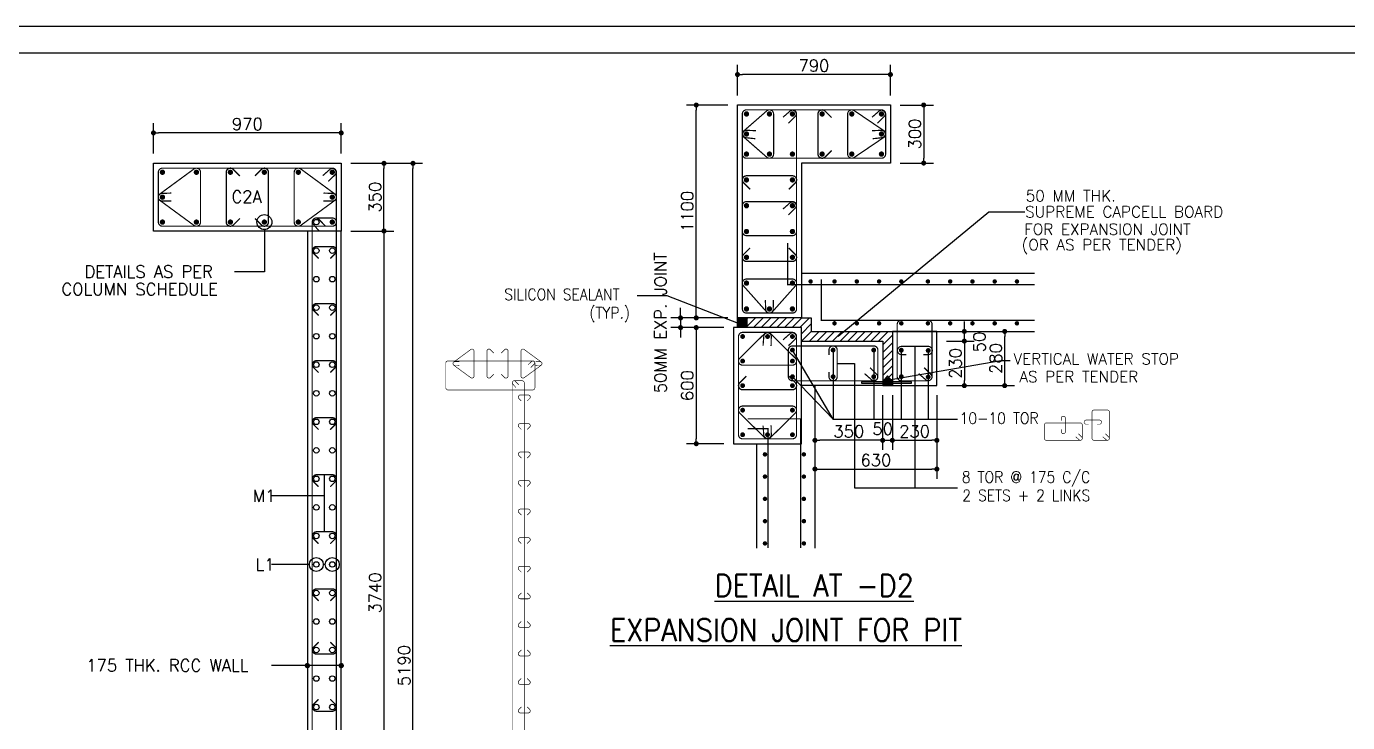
# Model space of a CAD drawing. Extents: x -200722 to 834823, y -494970 to 88783.
# Drawn here: x 248681 to 275985, y -132631 to -118243 of the extents above; entities that cross this region are included whole.
import ezdxf
from ezdxf.enums import TextEntityAlignment as Align

# ---------------------------------------------------------------- set-up
doc = ezdxf.new("R2010")
doc.units = 0
doc.header["$LTSCALE"] = 100
doc.header["$MEASUREMENT"] = 0
doc.header["$PDMODE"] = 34
doc.linetypes.add('HIDDEN2', pattern=[0.1875, 0.125, -0.0625])
doc.layers.get('0').update_dxf_attribs({"linetype": 'CONTINUOUS'})
doc.layers.get('DEFPOINTS').update_dxf_attribs({"linetype": 'CONTINUOUS'})
doc.layers.add('9_PRINT BOUNDARY_NON PRINT', color=32, linetype='CONTINUOUS', plot=False)
doc.layers.add('9_TITLE TEXT', color=7, linetype='CONTINUOUS', lineweight=20)
doc.layers.add('g-dim', color=6, linetype='CONTINUOUS', lineweight=9)
for name, color, linetype in [('BEAM', 4, 'CONTINUOUS'), ('BEAMS', 4, 'HIDDEN2'), ('COL. SHED. STEEL.', 6, 'CONTINUOUS'), ('column', 240, 'CONTINUOUS'), ('F_FTG1', 11, 'CONTINUOUS'), ('NOTES100', 4, 'CONTINUOUS'), ('STEEL', 6, 'CONTINUOUS'), ('TEXT', 2, 'CONTINUOUS')]:
    doc.layers.add(name, color=color, linetype=linetype)
doc.styles.add('ROMANS', font='romans.shx')
doc.styles.get("Standard").update_dxf_attribs({"font": 'simplex.shx'})
doc.dimstyles.new('STANDARD$0', dxfattribs={"dimtxt": 2.5, "dimasz": 2.5, "dimexe": 2, "dimexo": 0.7, "dimgap": 0.9, "dimtad": 1, "dimdec": 0, "dimdsep": 46, "dimtxsty": 'ROMANS', "dimcen": 0.09, "dimclrd": 4, "dimclre": 4, "dimclrt": 3, "dimadec": 0, "dimazin": 0, "dimtfac": 1, "dimtdec": 0, "dimtmove": 0, "dimatfit": 3, "dimfxl": 1, "dimtolj": 1, "dimtzin": 0, "dimarcsym": 0})

# ---------------------------------------------------------------- blocks, each defined once
blk = doc.blocks.new('DOT')
at = {"color": 0, "linetype": 'ByBlock'}
blk.add_line((-0.5, 0), (-1, 0), dxfattribs=at)
at = {"color": 0, "linetype": 'ByBlock', "const_width": 0.5}
blk.add_lwpolyline([(-0.25, 0, 1), (0.25, 0, 1)], format="xyb", close=True, dxfattribs=at)
blk = doc.blocks.new('*D119')
at = {"layer": 'BEAM', "color": 0, "lineweight": -2, "transparency": 16777216}
for p, q in [((255387, -122472), (256271, -122472)), ((256071, -122576), (256071, -137328)), ((255387, -137432), (256271, -137432))]:
    blk.add_line(p, q, dxfattribs=at)
at = {"layer": 'DEFPOINTS', "color": 0, "transparency": 16777216}
for p in [(255187, -122472), (255187, -137432), (256071, -137432)]:
    blk.add_point(p, dxfattribs=at)
at = {"layer": 'BEAM', "color": 0, "lineweight": -2, "transparency": 16777216, "xscale": 104, "yscale": 104, "zscale": 104}
for p, rotation in [((256071, -122472), 90), ((256071, -137432), 270)]:
    blk.add_blockref('DOT', p, dxfattribs=dict(at, rotation=rotation))
at = {"layer": 'BEAM', "color": 0, "transparency": 16777216, "insert": (255887, -129952), "char_height": 248, "attachment_point": 5, "rotation": 90}
blk.add_mtext('\\A1;3740', dxfattribs=at)
blk = doc.blocks.new('_DOT')
at = {"color": 0, "linetype": 'ByBlock'}
blk.add_line((-0.5, 0), (-1, 0), dxfattribs=at)
at = {"color": 0, "linetype": 'ByBlock', "const_width": 0.5}
blk.add_lwpolyline([(-0.25, 0, 1), (0.25, 0, 1)], format="xyb", close=True, dxfattribs=at)
blk = doc.blocks.new('*D120')
at = {"layer": 'BEAM', "color": 0, "lineweight": -2, "transparency": 16777216}
for p, q in [((255387, -121072), (256271, -121072)), ((256071, -122368), (256071, -121176)), ((255387, -122472), (256271, -122472))]:
    blk.add_line(p, q, dxfattribs=at)
at = {"layer": 'DEFPOINTS', "color": 0, "transparency": 16777216}
for p in [(255187, -121072), (256071, -121072), (255187, -122472)]:
    blk.add_point(p, dxfattribs=at)
at = {"layer": 'BEAM', "color": 0, "lineweight": -2, "transparency": 16777216, "xscale": 104, "yscale": 104, "zscale": 104}
for p, rotation in [((256071, -121072), 90), ((256071, -122472), 270)]:
    blk.add_blockref('DOT', p, dxfattribs=dict(at, rotation=rotation))
at = {"layer": 'BEAM', "color": 0, "transparency": 16777216, "insert": (255887, -121772), "char_height": 248, "attachment_point": 5, "rotation": 90}
blk.add_mtext('\\A1;350', dxfattribs=at)
blk = doc.blocks.new('*D121')
at = {"layer": 'BEAM', "color": 0, "lineweight": -2, "transparency": 16777216}
for p, q in [((251307, -120872), (251307, -120244)), ((255187, -120872), (255187, -120244)), ((255083, -120444), (251411, -120444))]:
    blk.add_line(p, q, dxfattribs=at)
at = {"layer": 'DEFPOINTS', "color": 0, "transparency": 16777216}
for p in [(251307, -120444), (251307, -121072), (255187, -121072)]:
    blk.add_point(p, dxfattribs=at)
at = {"layer": 'BEAM', "color": 0, "lineweight": -2, "transparency": 16777216, "xscale": 104, "yscale": 104, "zscale": 104, "rotation": 180}
blk.add_blockref('DOT', (251307, -120444), dxfattribs=at)
at = {"layer": 'BEAM', "color": 0, "lineweight": -2, "transparency": 16777216, "xscale": 104, "yscale": 104, "zscale": 104}
blk.add_blockref('DOT', (255187, -120444), dxfattribs=at)
at = {"layer": 'BEAM', "color": 0, "transparency": 16777216, "insert": (253247, -120260), "char_height": 248, "attachment_point": 5}
blk.add_mtext('\\A1;970', dxfattribs=at)
blk = doc.blocks.new('*D122')
at = {"layer": 'BEAM', "color": 0, "lineweight": -2, "transparency": 16777216}
for p, q in [((255387, -121072), (256870, -121072)), ((256670, -141728), (256670, -121176)), ((255387, -141832), (256870, -141832))]:
    blk.add_line(p, q, dxfattribs=at)
at = {"layer": 'DEFPOINTS', "color": 0, "transparency": 16777216}
for p in [(255187, -121072), (256670, -121072), (255187, -141832)]:
    blk.add_point(p, dxfattribs=at)
at = {"layer": 'BEAM', "color": 0, "lineweight": -2, "transparency": 16777216, "xscale": 104, "yscale": 104, "zscale": 104}
for p, rotation in [((256670, -121072), 90), ((256670, -141832), 270)]:
    blk.add_blockref('DOT', p, dxfattribs=dict(at, rotation=rotation))
at = {"layer": 'BEAM', "color": 0, "transparency": 16777216, "insert": (256486, -131452), "char_height": 248, "attachment_point": 5, "rotation": 90}
blk.add_mtext('\\A1;5190', dxfattribs=at)
blk = doc.blocks.new('*D1979')
at = {"layer": 'BEAM', "color": 0, "lineweight": -2, "transparency": 16777216}
for p, q in [((263097, -124467), (262324, -124467)), ((262524, -124571), (262524, -126763)), ((263097, -126867), (262324, -126867))]:
    blk.add_line(p, q, dxfattribs=at)
at = {"layer": 'DEFPOINTS', "color": 0, "lineweight": -3, "transparency": 16777216}
for p in [(263297, -124467, 7447), (262524, -126867), (263297, -126867, 7447)]:
    blk.add_point(p, dxfattribs=at)
at = {"layer": 'BEAM', "color": 0, "lineweight": -2, "transparency": 16777216, "xscale": 104, "yscale": 104, "zscale": 104}
for p, rotation in [((262524, -124467), 90), ((262524, -126867), 270)]:
    blk.add_blockref('DOT', p, dxfattribs=dict(at, rotation=rotation))
at = {"layer": 'BEAM', "color": 0, "transparency": 16777216, "insert": (262340, -125667), "char_height": 248, "attachment_point": 5, "rotation": 90}
blk.add_mtext('\\A1;600', dxfattribs=at)
blk = doc.blocks.new('*D1980')
at = {"layer": 'BEAM', "color": 0, "lineweight": -2, "transparency": 16777216}
for p, q in [((262200, -124163), (262200, -124059)), ((263177, -124267), (262000, -124267)), ((263097, -124467), (262000, -124467)), ((262200, -124267), (262200, -124467)), ((262200, -124571), (262200, -124675))]:
    blk.add_line(p, q, dxfattribs=at)
at = {"layer": 'DEFPOINTS', "color": 0, "lineweight": -3, "transparency": 16777216}
for p in [(262200, -124467), (263297, -124467, 7447), (263377, -124267, 7447)]:
    blk.add_point(p, dxfattribs=at)
at = {"layer": 'BEAM', "color": 0, "lineweight": -2, "transparency": 16777216, "xscale": 104, "yscale": 104, "zscale": 104}
for p, rotation in [((262200, -124267), 270), ((262200, -124467), 90)]:
    blk.add_blockref('DOT', p, dxfattribs=dict(at, rotation=rotation))
at = {"layer": 'BEAM', "color": 0, "transparency": 16777216, "insert": (261786, -124367), "char_height": 248, "attachment_point": 5, "rotation": 90}
blk.add_mtext('\\A1;50MM EXP. JOINT', dxfattribs=at)
blk = doc.blocks.new('*D1975')
at = {"layer": 'BEAM', "color": 0, "lineweight": -2, "transparency": 16777216}
for p, q in [((266377, -125867), (266377, -126997)), ((266577, -125867), (266577, -126997)), ((266273, -126797), (266169, -126797)), ((266377, -126797), (266577, -126797)), ((266681, -126797), (266785, -126797))]:
    blk.add_line(p, q, dxfattribs=at)
at = {"layer": 'DEFPOINTS', "color": 0, "lineweight": -3, "transparency": 16777216}
for p in [(266377, -125667, 7447), (266577, -125667, 7447), (266577, -126797)]:
    blk.add_point(p, dxfattribs=at)
at = {"layer": 'BEAM', "color": 0, "lineweight": -2, "transparency": 16777216, "xscale": 104, "yscale": 104, "zscale": 104}
blk.add_blockref('DOT', (266377, -126797), dxfattribs=at)
at = {"layer": 'BEAM', "color": 0, "lineweight": -2, "transparency": 16777216, "xscale": 104, "yscale": 104, "zscale": 104, "rotation": 180}
blk.add_blockref('DOT', (266577, -126797), dxfattribs=at)
at = {"layer": 'BEAM', "color": 0, "transparency": 16777216, "insert": (266377, -126559), "char_height": 248, "attachment_point": 5}
blk.add_mtext('\\A1;50', dxfattribs=at)
blk = doc.blocks.new('*D1976')
at = {"layer": 'BEAM', "color": 0, "lineweight": -2, "transparency": 16777216}
for p, q in [((266577, -125867), (266577, -126997)), ((267497, -125867), (267497, -126997)), ((266681, -126797), (267393, -126797))]:
    blk.add_line(p, q, dxfattribs=at)
at = {"layer": 'DEFPOINTS', "color": 0, "lineweight": -3, "transparency": 16777216}
for p in [(266577, -125667, 7447), (267497, -125667, 7447), (267497, -126797)]:
    blk.add_point(p, dxfattribs=at)
at = {"layer": 'BEAM', "color": 0, "lineweight": -2, "transparency": 16777216, "xscale": 104, "yscale": 104, "zscale": 104, "rotation": 180}
blk.add_blockref('DOT', (266577, -126797), dxfattribs=at)
at = {"layer": 'BEAM', "color": 0, "lineweight": -2, "transparency": 16777216, "xscale": 104, "yscale": 104, "zscale": 104}
blk.add_blockref('DOT', (267497, -126797), dxfattribs=at)
at = {"layer": 'BEAM', "color": 0, "transparency": 16777216, "insert": (267037, -126613), "char_height": 248, "attachment_point": 5}
blk.add_mtext('\\A1;230', dxfattribs=at)
blk = doc.blocks.new('*D1977')
at = {"layer": 'BEAM', "color": 0, "lineweight": -2, "transparency": 16777216}
for p, q in [((264977, -125867), (264977, -126997)), ((266377, -125867), (266377, -126997)), ((266273, -126797), (265081, -126797))]:
    blk.add_line(p, q, dxfattribs=at)
at = {"layer": 'DEFPOINTS', "color": 0, "lineweight": -3, "transparency": 16777216}
for p in [(264977, -125667, 7447), (266377, -125667, 7447), (264977, -126797)]:
    blk.add_point(p, dxfattribs=at)
at = {"layer": 'BEAM', "color": 0, "lineweight": -2, "transparency": 16777216, "xscale": 104, "yscale": 104, "zscale": 104, "rotation": 180}
blk.add_blockref('DOT', (264977, -126797), dxfattribs=at)
at = {"layer": 'BEAM', "color": 0, "lineweight": -2, "transparency": 16777216, "xscale": 104, "yscale": 104, "zscale": 104}
blk.add_blockref('DOT', (266377, -126797), dxfattribs=at)
at = {"layer": 'BEAM', "color": 0, "transparency": 16777216, "insert": (265677, -126613), "char_height": 248, "attachment_point": 5}
blk.add_mtext('\\A1;350', dxfattribs=at)
blk = doc.blocks.new('*D1978')
at = {"layer": 'BEAM', "color": 0, "lineweight": -2, "transparency": 16777216}
for p, q in [((267697, -124747), (268265, -124747)), ((268065, -124851), (268065, -125563)), ((267697, -125667), (268265, -125667))]:
    blk.add_line(p, q, dxfattribs=at)
at = {"layer": 'DEFPOINTS', "color": 0, "lineweight": -3, "transparency": 16777216}
for p in [(267497, -124747, 7447), (267497, -125667, 7447), (268065, -125667)]:
    blk.add_point(p, dxfattribs=at)
at = {"layer": 'BEAM', "color": 0, "lineweight": -2, "transparency": 16777216, "xscale": 104, "yscale": 104, "zscale": 104}
for p, rotation in [((268065, -124747), 90), ((268065, -125667), 270)]:
    blk.add_blockref('DOT', p, dxfattribs=dict(at, rotation=rotation))
at = {"layer": 'BEAM', "color": 0, "transparency": 16777216, "insert": (267881, -125207), "char_height": 248, "attachment_point": 5, "rotation": 90}
blk.add_mtext('\\A1;230', dxfattribs=at)
blk = doc.blocks.new('*D1981')
at = {"layer": 'BEAM', "color": 0, "lineweight": -2, "transparency": 16777216}
for p, q in [((263177, -119867), (262324, -119867)), ((262524, -124163), (262524, -119971)), ((263177, -124267), (262324, -124267))]:
    blk.add_line(p, q, dxfattribs=at)
at = {"layer": 'DEFPOINTS', "color": 0, "lineweight": -3, "transparency": 16777216}
for p in [(262524, -119867), (263377, -119867, 7447), (263377, -124267, 7447)]:
    blk.add_point(p, dxfattribs=at)
at = {"layer": 'BEAM', "color": 0, "lineweight": -2, "transparency": 16777216, "xscale": 104, "yscale": 104, "zscale": 104}
for p, rotation in [((262524, -119867), 90), ((262524, -124267), 270)]:
    blk.add_blockref('DOT', p, dxfattribs=dict(at, rotation=rotation))
at = {"layer": 'BEAM', "color": 0, "transparency": 16777216, "insert": (262340, -122067), "char_height": 248, "attachment_point": 5, "rotation": 90}
blk.add_mtext('\\A1;1100', dxfattribs=at)
blk = doc.blocks.new('*D1982')
at = {"layer": 'BEAM', "color": 0, "lineweight": -2, "transparency": 16777216}
for p, q in [((268065, -124443), (268065, -124339)), ((267697, -124547), (268265, -124547)), ((267697, -124747), (268265, -124747)), ((268065, -124747), (268065, -124547)), ((268065, -124851), (268065, -124955))]:
    blk.add_line(p, q, dxfattribs=at)
at = {"layer": 'DEFPOINTS', "color": 0, "lineweight": -3, "transparency": 16777216}
for p in [(267497, -124547, 7447), (267497, -124747, 7447), (268065, -124547)]:
    blk.add_point(p, dxfattribs=at)
at = {"layer": 'BEAM', "color": 0, "lineweight": -2, "transparency": 16777216, "xscale": 104, "yscale": 104, "zscale": 104}
for p, rotation in [((268065, -124547), 270), ((268065, -124747), 90)]:
    blk.add_blockref('DOT', p, dxfattribs=dict(at, rotation=rotation))
at = {"layer": 'BEAM', "color": 0, "transparency": 16777216, "insert": (268375, -124766), "char_height": 248, "attachment_point": 5, "rotation": 90}
blk.add_mtext('\\A1;50', dxfattribs=at)
blk = doc.blocks.new('*D1983')
at = {"layer": 'BEAM', "color": 0, "lineweight": -2, "transparency": 16777216}
for p, q in [((267697, -124547), (269099, -124547)), ((268899, -125563), (268899, -124651)), ((267697, -125667), (269099, -125667))]:
    blk.add_line(p, q, dxfattribs=at)
at = {"layer": 'DEFPOINTS', "color": 0, "lineweight": -3, "transparency": 16777216}
for p in [(267497, -124547), (268899, -124547), (267497, -125667)]:
    blk.add_point(p, dxfattribs=at)
at = {"layer": 'BEAM', "color": 0, "lineweight": -2, "transparency": 16777216, "xscale": 104, "yscale": 104, "zscale": 104}
for p, rotation in [((268899, -124547), 90), ((268899, -125667), 270)]:
    blk.add_blockref('DOT', p, dxfattribs=dict(at, rotation=rotation))
at = {"layer": 'BEAM', "color": 0, "transparency": 16777216, "insert": (268715, -125107), "char_height": 248, "attachment_point": 5, "rotation": 90}
blk.add_mtext('\\A1;280', dxfattribs=at)
blk = doc.blocks.new('*D1984')
at = {"layer": 'BEAM', "color": 0, "lineweight": -2, "transparency": 16777216}
for p, q in [((264977, -126632), (264977, -127591)), ((267497, -126632), (267497, -127591)), ((265081, -127391), (267393, -127391))]:
    blk.add_line(p, q, dxfattribs=at)
at = {"layer": 'DEFPOINTS', "color": 0, "lineweight": -3, "transparency": 16777216}
for p in [(264977, -126432, -7447), (267497, -126432, -7447), (267497, -127391)]:
    blk.add_point(p, dxfattribs=at)
at = {"layer": 'BEAM', "color": 0, "lineweight": -2, "transparency": 16777216, "xscale": 104, "yscale": 104, "zscale": 104, "rotation": 180}
blk.add_blockref('DOT', (264977, -127391), dxfattribs=at)
at = {"layer": 'BEAM', "color": 0, "lineweight": -2, "transparency": 16777216, "xscale": 104, "yscale": 104, "zscale": 104}
blk.add_blockref('DOT', (267497, -127391), dxfattribs=at)
at = {"layer": 'BEAM', "color": 0, "transparency": 16777216, "insert": (266237, -127207), "char_height": 248, "attachment_point": 5}
blk.add_mtext('\\A1;630', dxfattribs=at)
blk = doc.blocks.new('*D1988')
at = {"layer": 'BEAM', "color": 0, "lineweight": -2, "transparency": 16777216}
for p, q in [((263377, -119667), (263377, -119037)), ((266537, -119667), (266537, -119037)), ((266433, -119237), (263481, -119237))]:
    blk.add_line(p, q, dxfattribs=at)
at = {"layer": 'DEFPOINTS', "color": 0, "lineweight": -3, "transparency": 16777216}
for p in [(263377, -119237), (263377, -119867), (266537, -119867)]:
    blk.add_point(p, dxfattribs=at)
at = {"layer": 'BEAM', "color": 0, "lineweight": -2, "transparency": 16777216, "xscale": 104, "yscale": 104, "zscale": 104, "rotation": 180}
blk.add_blockref('DOT', (263377, -119237), dxfattribs=at)
at = {"layer": 'BEAM', "color": 0, "lineweight": -2, "transparency": 16777216, "xscale": 104, "yscale": 104, "zscale": 104}
blk.add_blockref('DOT', (266537, -119237), dxfattribs=at)
at = {"layer": 'BEAM', "color": 0, "transparency": 16777216, "insert": (264957, -119053), "char_height": 248, "attachment_point": 5}
blk.add_mtext('\\A1;790', dxfattribs=at)
blk = doc.blocks.new('*D1989')
at = {"layer": 'BEAM', "color": 0, "lineweight": -2, "transparency": 16777216}
for p, q in [((266737, -119867), (267425, -119867)), ((267225, -119971), (267225, -120963)), ((266737, -121067), (267425, -121067))]:
    blk.add_line(p, q, dxfattribs=at)
at = {"layer": 'DEFPOINTS', "color": 0, "lineweight": -3, "transparency": 16777216}
for p in [(266537, -119867), (266537, -121067), (267225, -121067)]:
    blk.add_point(p, dxfattribs=at)
at = {"layer": 'BEAM', "color": 0, "lineweight": -2, "transparency": 16777216, "xscale": 104, "yscale": 104, "zscale": 104}
for p, rotation in [((267225, -119867), 90), ((267225, -121067), 270)]:
    blk.add_blockref('DOT', p, dxfattribs=dict(at, rotation=rotation))
at = {"layer": 'BEAM', "color": 0, "transparency": 16777216, "insert": (267041, -120467), "char_height": 248, "attachment_point": 5, "rotation": 90}
blk.add_mtext('\\A1;300', dxfattribs=at)

msp = doc.modelspace()

# ---------------------------------------------------------------- hatches: boundary and pattern name
at = {"layer": 'BEAMS', "linetype": 'Continuous'}
for points in [[(263577.5, -124466.6), (263577.5, -124266.6), (263377.5, -124266.6), (263377.5, -124466.6)], [(266577.5, -125666.6), (266577.5, -125613.3), (266477.9, -125495.9), (266377.5, -125613.3), (266377.5, -125666.6)]]:
    msp.add_hatch(color=256, dxfattribs=at).paths.add_polyline_path(points)
h = msp.add_hatch(dxfattribs=at)
h.set_pattern_fill('ANSI31', color=8, scale=900, style=0)
h.set_pattern_definition([(45, (129780.45, 88598.8), (-79.549513, 79.549513), [])])
h.paths.add_polyline_path([(266577.5, -124546.6), (264897.5, -124546.6), (264897.5, -124266.6), (264697.5, -124266.6), (263577.5, -124266.6), (263577.5, -124466.6), (264697.5, -124466.6), (264697.5, -124746.6), (266377.5, -124746.6), (266377.5, -125580.1), (266477.5, -125466.6), (266577.5, -125580.5)])

# ---------------------------------------------------------------- linework, layer by layer
at = {"color": 1, "lineweight": -3, "ltscale": 0.4}
for p, q in [((263377.5, -124466.6), (263377.5, -124266.6)), ((263577.5, -124466.6), (263577.5, -124266.6)), ((266377.5, -125666.6), (266577.5, -125666.6))]:
    msp.add_line(p, q, dxfattribs=at)
msp.add_lwpolyline([(223222.7, -183032.7), (314632.7, -183032.7), (314632.7, -118792.7), (223222.7, -118792.7)], close=True)
at = {"layer": '9_PRINT BOUNDARY_NON PRINT'}
msp.add_lwpolyline([(222672.7, -183582.7), (315182.7, -183582.7), (315182.7, -118242.7), (222672.7, -118242.7)], close=True, dxfattribs=at)
at = {"layer": '9_TITLE TEXT'}
msp.add_lwpolyline([(314632.7, -118792.7), (223222.7, -118792.7), (223222.7, -183032.7), (314632.7, -183032.7)], dxfattribs=at)
at = {"layer": 'COL. SHED. STEEL.', "color": 8, "linetype": 'Continuous', "const_width": 25}
for points in [[(263989.8, -120952), (263514.8, -120537, -0.5307755), (263514.8, -120396.2), (263989.8, -119981.2, -0.6013564), (264122.5, -120051.6), (264122.5, -120881.6, -0.6013564)], [(265786.8, -120952), (266400.1, -120537, 0.5307755), (266400.1, -120396.2), (265786.8, -119981.2, 0.6013564), (265654.1, -120051.6), (265654.1, -120881.6, 0.6013564)], [(263968.1, -124130.7), (263493.1, -123597.3, -0.6084148), (263562.5, -123463.2), (264512.5, -123463.2, -0.6084148), (264581.9, -123597.3), (264106.9, -124130.7, -0.5176004)]]:
    msp.add_lwpolyline(points, format="xyb", close=True, dxfattribs=at)
for points in [[(263746.7, -120563.7), (263547.8, -120542.5, -0.9275277), (263565.6, -120389.3), (263758.4, -120398.1)], [(266168.3, -120563.7), (266367.1, -120542.5, 0.9275277), (266349.4, -120389.3), (266156.6, -120398.1)], [(264118, -123897.2), (264114.4, -124097.1, -0.9275277), (263960.2, -124092.9), (263952.1, -123900.1)]]:
    msp.add_lwpolyline(points, format="xyb", dxfattribs=at)
at = {"layer": 'COL. SHED. STEEL.', "color": 140, "linetype": 'Continuous'}
for points, const_width in [([(252144, -122355.4), (251442, -121840.4, -0.5066219), (251442, -121703.4), (252144, -121188.4, -0.6143891), (252279.3, -121256.9), (252279.3, -122286.9, -0.6143891)], 25), ([(254350.5, -122355.4), (255052.5, -121840.4, 0.5066219), (255052.5, -121703.4), (254350.5, -121188.4, 0.6143891), (254215.3, -121256.9), (254215.3, -122286.9, 0.6143891)], 25), ([(257865.1, -125503.5), (257514.1, -125246, -0.5066219), (257514.1, -125177.5), (257865.1, -124920, -0.6143891), (257932.8, -124954.2), (257932.8, -125469.2, -0.6143891)], 12.5), ([(258968.4, -125503.5), (259319.4, -125246, 0.5066219), (259319.4, -125177.5), (258968.4, -124920, 0.6143891), (258900.8, -124954.2), (258900.8, -125469.2, 0.6143891)], 12.5)]:
    msp.add_lwpolyline(points, format="xyb", close=True, dxfattribs=dict(at, const_width=const_width))
for points, const_width in [([(251676.6, -121852.5), (251476.7, -121848.9, -0.9275277), (251480.9, -121694.6), (251673.8, -121686.5)], 25), ([(254817.9, -121852.5), (255017.8, -121848.9, 0.9275277), (255013.6, -121694.6), (254820.8, -121686.5)], 25), ([(257631.4, -125252), (257531.5, -125250.2, -0.9275277), (257533.6, -125173.1), (257630, -125169)], 12.5), ([(259202.1, -125252), (259302, -125250.2, 0.9275277), (259299.9, -125173.1), (259203.5, -125169)], 12.5)]:
    msp.add_lwpolyline(points, format="xyb", dxfattribs=dict(at, const_width=const_width))
at = {"layer": 'column', "color": 4, "linetype": 'Continuous'}
for points in [[(263377.5, -124266.6), (263377.5, -119866.6), (266537.5, -119866.6), (266537.5, -121066.6), (264697.5, -121066.6), (264697.5, -124266.6), (263377.5, -124266.6)], [(255187.3, -121071.9), (255187.3, -122471.9), (251307.3, -122471.9), (251307.3, -121071.9), (255187.3, -121071.9)]]:
    msp.add_lwpolyline(points, dxfattribs=at)
for points in [[(255187.3, -122471.9), (254487.3, -122471.9), (254487.3, -137432), (255187.3, -137432)], [(263297.5, -126866.6), (264697.5, -126866.6), (264697.5, -124466.6), (263297.5, -124466.6)]]:
    msp.add_lwpolyline(points, close=True, dxfattribs=at)
at = {"layer": 'F_FTG1', "ltscale": 0.4}
for points in [[(269516.4, -123346.6), (264697.5, -123346.6), (264697.5, -124266.6), (264897.5, -124266.6), (264897.5, -124546.6), (269516.4, -124546.6)], [(264697.5, -124746.6), (266377.5, -124746.6), (266377.5, -125666.6), (264697.5, -125666.6), (264697.5, -124746.6)], [(264977.5, -125666.6), (264977.5, -129024.5)], [(263777.5, -129024.5), (263777.5, -126866.6), (264697.5, -126866.6)]]:
    msp.add_lwpolyline(points, dxfattribs=at)
msp.add_lwpolyline([(266577.5, -125666.6), (267497.5, -125666.6), (267497.5, -124546.6), (266577.5, -124546.6)], close=True, dxfattribs=at)
at = {"layer": 'g-dim', "color": 8, "lineweight": -2, "const_width": 25}
msp.add_lwpolyline([(263562.5, -122566.6), (264512.5, -122566.6, 0.4142136), (264597.5, -122481.6), (264597.5, -121948.2, 0.4142136), (264512.5, -121863.2), (263562.5, -121863.2, 0.4142136), (263477.5, -121948.2), (263477.5, -122481.6, 0.4142136)], format="xyb", close=True, dxfattribs=at)
msp.add_lwpolyline([(264429.3, -122139.1), (264571.4, -121998.4, 0.9275277), (264461.8, -121889.8), (264316.8, -122017.1)], format="xyb", dxfattribs=at)
at = {"layer": 'g-dim', "color": 62, "lineweight": -2}
for points, const_width in [([(255002.3, -122201.9), (254672.3, -122201.9, 0.4142136), (254587.3, -122286.9), (254587.3, -137617, 0.4142136), (254672.3, -137702), (255002.3, -137702, 0.4142136), (255087.3, -137617), (255087.3, -122286.9, 0.4142136)], 25), ([(258927.3, -125565.9), (258762.3, -125565.9, 0.4142136), (258719.8, -125608.4), (258719.8, -133273.5, 0.4142136), (258762.3, -133316), (258927.3, -133316, 0.4142136), (258969.8, -133273.5), (258969.8, -125608.4, 0.4142136)], 12.5)]:
    msp.add_lwpolyline(points, format="xyb", close=True, dxfattribs=dict(at, const_width=const_width))
for points, const_width in [([(254858, -122364.5), (254717.3, -122222.4, 0.9275277), (254608.7, -122332), (254736, -122477)], 25), ([(258855.1, -125647.2), (258784.8, -125576.2, 0.9275277), (258730.5, -125631), (258794.2, -125703.5)], 12.5)]:
    msp.add_lwpolyline(points, format="xyb", dxfattribs=dict(at, const_width=const_width))
at = {"layer": 'NOTES100'}
msp.add_lwpolyline([(265938.3, -125613.3), (266377.5, -125613.3), (266477.9, -125495.9), (266577.5, -125613.3), (266972.2, -125613.3), (266972.2, -125588.3), (266584.3, -125588.3), (266477.5, -125466.6), (266370.3, -125588.3), (265938.3, -125588.3), (265938.3, -125613.3)], dxfattribs=at)
at = {"layer": 'STEEL', "color": 8, "const_width": 25}
for points in [[(263562.5, -119966.6), (264512.5, -119966.6, -0.4142136), (264597.5, -120051.6), (264597.5, -124081.6, -0.4142136), (264512.5, -124166.6), (263562.5, -124166.6, -0.4142136), (263477.5, -124081.6), (263477.5, -120051.6, -0.4142136)], [(263562.5, -119966.6), (266352.5, -119966.6, -0.4142136), (266437.5, -120051.6), (266437.5, -120881.6, -0.4142136), (266352.5, -120966.6), (263562.5, -120966.6, -0.4142136), (263477.5, -120881.6), (263477.5, -120051.6, -0.4142136)], [(264512.5, -124566.6), (263482.5, -124566.6, 0.4142136), (263397.5, -124651.6), (263397.5, -126681.6, 0.4142136), (263482.5, -126766.6), (264512.5, -126766.6, 0.4142136), (264597.5, -126681.6), (264597.5, -124651.6, 0.4142136)], [(264572.1, -125098.5), (264057.1, -124591, 0.4099234), (263937.8, -124591), (263422.8, -125098.5, 0.6708343), (263482.5, -125244.1), (264512.5, -125244.1, 0.6708343)], [(264572.1, -126234.6), (264057.1, -126742.1, -0.4099234), (263937.8, -126742.1), (263422.8, -126234.6, -0.6708343), (263482.5, -126089.1), (264512.5, -126089.1, -0.6708343)]]:
    msp.add_lwpolyline(points, format="xyb", close=True, dxfattribs=at)
at = {"layer": 'STEEL', "color": 8, "linetype": 'Continuous', "const_width": 55}
for points in [[(263562.5, -120079.1, 1), (263562.5, -120024.1, 1)], [(264037.5, -120079.1, -1), (264037.5, -120024.1, -1)], [(264512.5, -120079.1, -1), (264512.5, -120024.1, -1)], [(265125.8, -120079.1, -1), (265125.8, -120024.1, -1)], [(265739.1, -120079.1, -1), (265739.1, -120024.1, -1)], [(266352.5, -120079.1, -1), (266352.5, -120024.1, -1)], [(263562.5, -120494.1, 1), (263562.5, -120439.1, 1)], [(266352.5, -120494.1, -1), (266352.5, -120439.1, -1)], [(263562.5, -120909.1, 1), (263562.5, -120854.1, 1)], [(264037.5, -120854.1, 1), (264037.5, -120909.1, 1)], [(264512.5, -120909.1, -1), (264512.5, -120854.1, -1)], [(265125.8, -120909.1, -1), (265125.8, -120854.1, -1)], [(265739.1, -120909.1, -1), (265739.1, -120854.1, -1)], [(266352.5, -120909.1, -1), (266352.5, -120854.1, -1)], [(263562.5, -121442.4, 1), (263562.5, -121387.4, 1)], [(264512.5, -121442.4, 1), (264512.5, -121387.4, 1)], [(263562.5, -121975.7, 1), (263562.5, -121920.7, 1)], [(264512.5, -121975.7, 1), (264512.5, -121920.7, 1)], [(263562.5, -122509.1, 1), (263562.5, -122454.1, 1)], [(264512.5, -122509.1, 1), (264512.5, -122454.1, 1)], [(263562.5, -123042.4, 1), (263562.5, -122987.4, 1)], [(264512.5, -123042.4, 1), (264512.5, -122987.4, 1)], [(263562.5, -123575.7, 1), (263562.5, -123520.7, 1)], [(264512.5, -123575.7, 1), (264512.5, -123520.7, 1)], [(263562.5, -124109.1, 1), (263562.5, -124054.1, 1)], [(264037.5, -124054.1, 1), (264037.5, -124109.1, 1)], [(264512.5, -124109.1, 1), (264512.5, -124054.1, 1)]]:
    msp.add_lwpolyline(points, format="xyb", close=True, dxfattribs=at)
at = {"layer": 'STEEL', "color": 8, "const_width": 25}
for points in [[(264429.3, -120242.4), (264571.4, -120101.8, 0.9275277), (264461.8, -119993.1), (264316.8, -120120.5)], [(266269.3, -120242.4), (266411.4, -120101.8, 0.9275277), (266301.8, -119993.1), (266156.8, -120120.5)], [(263905.2, -124838.2), (263921.1, -124638.9, -0.9275277), (264074.8, -124652.7), (264071, -124845.6)], [(264429.3, -124842.5), (264571.4, -124701.8, 0.9275277), (264461.8, -124593.1), (264316.8, -124720.5)], [(263905.2, -126494.9), (263921.1, -126694.2, 0.9275277), (264074.8, -126680.5), (264071, -126487.5)]]:
    msp.add_lwpolyline(points, format="xyb", dxfattribs=at)
at = {"layer": 'STEEL', "color": 8}
for points in [[(265321, -120126.5, 28, 28, 0), (265185.9, -119991.5, 28, 28, 0.6681786), (265040.8, -120051.6, 28, 28, 0), (265040.8, -120881.6, 28, 28, 0.6681786), (265185.9, -120941.7, 28, 28, 0), (265321, -120806.6, 0, 0, 0)], [(263637.4, -121610.1, 28, 28, 0), (263502.4, -121475, 28, 28, -0.6681786), (263562.5, -121329.9, 28, 28, 0), (264512.5, -121329.9, 28, 28, -0.6681786), (264572.6, -121475, 28, 28, 0), (264437.5, -121610.1, 0, 0, 0)], [(263637.4, -122819.7, 28, 28, 0), (263502.4, -122954.8, 28, 28, 0.6681786), (263562.5, -123099.9, 28, 28, 0), (264512.5, -123099.9, 28, 28, 0.6681786), (264572.6, -122954.8, 28, 28, 0), (264437.5, -122819.7, 0, 0, 0)], [(263557.4, -125471.4, 28, 28, 0), (263422.4, -125606.5, 28, 28, 0.6681786), (263482.5, -125751.6, 28, 28, 0), (264512.5, -125751.6, 28, 28, 0.6681786), (264572.6, -125606.5, 28, 28, 0), (264437.5, -125471.4, 0, 0, 0)]]:
    msp.add_lwpolyline(points, format="xyseb", dxfattribs=at)
at = {"layer": 'STEEL'}
for points, const_width in [([(255087.3, -121256.9), (255087.3, -122286.9, -0.4142136), (255002.3, -122371.9), (251492.3, -122371.9, -0.4142136), (251407.3, -122286.9), (251407.3, -121256.9, -0.4142136), (251492.3, -121171.9), (255002.3, -121171.9, -0.4142136)], 25), ([(264888.1, -123536.9, 1), (264888, -123491.1, 1)], 45.7), ([(265382.5, -123536.9, 1), (265382.4, -123491.1, 1)], 45.7), ([(265842.5, -123536.9, 1), (265842.4, -123491.1, 1)], 45.7), ([(266302.5, -123536.9, 1), (266302.4, -123491.1, 1)], 45.7), ([(266762.5, -123536.9, 1), (266762.4, -123491.1, 1)], 45.7), ([(267312.5, -123536.9, 1), (267312.4, -123491.1, 1)], 45.7), ([(267772.5, -123536.9, 1), (267772.4, -123491.1, 1)], 45.7), ([(268232.5, -123536.9, 1), (268232.4, -123491.1, 1)], 45.7), ([(268692.5, -123536.9, 1), (268692.4, -123491.1, 1)], 45.7), ([(269152.5, -123536.9, 1), (269152.4, -123491.1, 1)], 45.7), ([(265382.5, -124356.3, -1), (265382.4, -124402, -1)], 45.7), ([(265842.5, -124356.3, -1), (265842.4, -124402, -1)], 45.7), ([(266302.5, -124356.3, -1), (266302.4, -124402, -1)], 45.7), ([(266762.5, -125566.6), (267312.5, -125566.6, 0.4142136), (267397.5, -125481.6), (267397.5, -124400, 0.4142136), (267312.5, -124315), (266762.5, -124315, 0.4142136), (266677.5, -124400), (266677.5, -125481.6, 0.4142136)], 25.4), ([(266762.5, -124356.3, -1), (266762.4, -124402, -1)], 45.7), ([(267312.5, -124356.3, -1), (267312.4, -124402, -1)], 45.7), ([(267772.5, -124356.3, -1), (267772.4, -124402, -1)], 45.7), ([(268232.5, -124356.3, -1), (268232.4, -124402, -1)], 45.7), ([(268692.5, -124356.3, -1), (268692.4, -124402, -1)], 45.7), ([(269152.5, -124356.3, -1), (269152.4, -124402, -1)], 45.7), ([(264512.5, -124846.6), (266192.5, -124846.6, -0.4142136), (266277.5, -124931.6), (266277.5, -125481.6, -0.4142136), (266192.5, -125566.6), (264512.5, -125566.6, -0.4142136), (264427.5, -125481.6), (264427.5, -124931.6, -0.4142136)], 25.4), ([(264487.5, -124931.6, 1), (264537.5, -124931.6, 1)], 50), ([(265327.5, -124931.6, 1), (265377.5, -124931.6, 1)], 50), ([(266167.5, -124931.6, 1), (266217.5, -124931.6, 1)], 50), ([(266737.5, -124935.3, 1), (266787.5, -124935.3, 1)], 50), ([(267292.8, -124940.8, 1), (267342.8, -124940.8, 1)], 50), ([(259189.2, -125197.7), (259189.2, -125712.7, -0.4142136), (259146.7, -125755.2), (257391.7, -125755.2, -0.4142136), (257349.2, -125712.7), (257349.2, -125197.7, -0.4142136), (257391.7, -125155.2), (259146.7, -125155.2, -0.4142136)], 12.5), ([(264487.5, -125481.6, 1), (264537.5, -125481.6, 1)], 50), ([(265327.5, -125481.6, 1), (265377.5, -125481.6, 1)], 50), ([(266167.5, -125481.6, 1), (266217.5, -125481.6, 1)], 50), ([(266737.5, -125481.6, 1), (266787.5, -125481.6, 1)], 50), ([(267292.8, -125487, 1), (267342.8, -125487, 1)], 50), ([(270745.9, -126797.3), (271020.9, -126797.3, 0.4142136), (271063.4, -126754.8), (271063.4, -126213.9, 0.4142136), (271020.9, -126171.4), (270745.9, -126171.4, 0.4142136), (270703.4, -126213.9), (270703.4, -126754.8, 0.4142136)], 12.7), ([(269760.9, -126437.3), (270460.9, -126437.3, -0.4142136), (270503.4, -126479.8), (270503.4, -126754.8, -0.4142136), (270460.9, -126797.3), (269760.9, -126797.3, -0.4142136), (269718.4, -126754.8), (269718.4, -126479.8, -0.4142136)], 12.7), ([(263967.8, -127087.5, -1), (263922, -127087.4, -1)], 45.7), ([(264725.9, -127087.5, 1), (264771.6, -127087.4, 1)], 45.7), ([(263967.8, -127547.5, -1), (263922, -127547.4, -1)], 45.7), ([(264725.9, -127547.5, 1), (264771.6, -127547.4, 1)], 45.7), ([(263967.8, -128007.5, -1), (263922, -128007.4, -1)], 45.7), ([(264725.9, -128007.5, 1), (264771.6, -128007.4, 1)], 45.7), ([(263967.8, -128467.5, -1), (263922, -128467.4, -1)], 45.7), ([(264725.9, -128467.5, 1), (264771.6, -128467.4, 1)], 45.7), ([(263967.8, -128927.5, -1), (263922, -128927.4, -1)], 45.7), ([(264725.9, -128927.5, 1), (264771.6, -128927.4, 1)], 45.7)]:
    msp.add_lwpolyline(points, format="xyb", close=True, dxfattribs=dict(at, const_width=const_width))
at = {"layer": 'STEEL', "linetype": 'Continuous', "const_width": 55}
for points in [[(251464.8, -121256.9, 1), (251519.8, -121256.9, 1)], [(252221.8, -121256.9, -1), (252166.8, -121256.9, -1)], [(252923.8, -121256.9, -1), (252868.8, -121256.9, -1)], [(253625.8, -121256.9, -1), (253570.8, -121256.9, -1)], [(254327.8, -121256.9, -1), (254272.8, -121256.9, -1)], [(255029.8, -121256.9, -1), (254974.8, -121256.9, -1)], [(251464.8, -121771.9, -1), (251519.8, -121771.9, -1)], [(255029.8, -121771.9, 1), (254974.8, -121771.9, 1)], [(251464.8, -122286.9, -1), (251519.8, -122286.9, -1)], [(252221.8, -122286.9, 1), (252166.8, -122286.9, 1)], [(252923.8, -122286.9, 1), (252868.8, -122286.9, 1)], [(253625.8, -122286.9, 1), (253570.8, -122286.9, 1)], [(254327.8, -122286.9, 1), (254272.8, -122286.9, 1)], [(255029.8, -122286.9, 1), (254974.8, -122286.9, 1)]]:
    msp.add_lwpolyline(points, format="xyb", close=True, dxfattribs=at)
at = {"layer": 'STEEL', "color": 40}
for points in [[(253091.4, -121331.9, 28, 28, 0), (252956.4, -121196.8, 28, 28, 0.6681786), (252811.3, -121256.9, 28, 28, 0), (252811.3, -122286.9, 28, 28, 0.6681786), (252956.4, -122347, 28, 28, 0), (253091.4, -122212, 0, 0, 0)], [(253403.1, -121331.9, 28, 28, 0), (253538.2, -121196.8, 28, 28, -0.6681786), (253683.3, -121256.9, 28, 28, 0), (253683.3, -122286.9, 28, 28, -0.6681786), (253538.2, -122347, 28, 28, 0), (253403.1, -122212, 0, 0, 0)], [(258338.8, -124991.7, 14, 14, 0), (258271.3, -124924.2, 14, 14, 0.6681786), (258198.8, -124954.2, 14, 14, 0), (258198.8, -125469.2, 14, 14, 0.6681786), (258271.3, -125499.3, 14, 14, 0), (258338.8, -125431.7, 0, 0, 0)], [(258494.7, -124991.7, 14, 14, 0), (258562.2, -124924.2, 14, 14, -0.6681786), (258634.8, -124954.2, 14, 14, 0), (258634.8, -125469.2, 14, 14, -0.6681786), (258562.2, -125499.3, 14, 14, 0), (258494.7, -125431.7, 0, 0, 0)]]:
    msp.add_lwpolyline(points, format="xyseb", dxfattribs=at)
at = {"layer": 'STEEL'}
for points, const_width in [([(254919.1, -121447.8), (255061.2, -121307.1, 0.9275277), (254951.6, -121198.5), (254806.5, -121325.8)], 25), ([(265267.5, -125031.6), (265267.5, -124931.6, -0.4142136), (265352.5, -124846.6), (265352.5, -124846.6, -0.4142136), (265437.5, -124931.6), (265437.5, -125481.6, -0.4142136), (265352.5, -125566.6), (265352.5, -125566.6, -0.4142136), (265267.5, -125481.6), (265267.5, -125381.6)], 25.4), ([(266867.8, -125025.8), (266767.8, -125025.8, -0.4142136), (266682.8, -124940.8), (266682.8, -124940.8, -0.4142136), (266767.8, -124855.8), (267317.8, -124855.8, -0.4142136), (267402.8, -124940.8), (267402.8, -124940.8, -0.4142136), (267317.8, -125025.8), (267217.9, -125025.8)], 25.4), ([(259105.1, -125293.2), (259176.2, -125222.8, 0.9275277), (259121.4, -125168.5), (259048.9, -125232.2)], 12.5), ([(266114.9, -125295.9), (266257, -125436.6, -0.9275277), (266147.4, -125545.2), (266002.4, -125417.8)], 25.4), ([(267234.7, -125296.1), (267376.7, -125436.8, -0.9275277), (267267.1, -125545.4), (267122.1, -125418.1)], 25.4), ([(270068.4, -126392.3), (270068.4, -126342.3, -0.4142136), (270110.9, -126299.8), (270110.9, -126299.8, -0.4142136), (270153.4, -126342.3), (270153.4, -126617.3, -0.4142136), (270110.9, -126659.8), (270110.9, -126659.8, -0.4142136), (270068.4, -126617.3), (270068.4, -126567.3)], 12.7), ([(270633.4, -126463.7), (270583.4, -126463.7, -0.4142136), (270540.9, -126421.2), (270540.9, -126421.2, -0.4142136), (270583.4, -126378.7), (270858.4, -126378.7, -0.4142136), (270900.9, -126421.2), (270900.9, -126421.2, -0.4142136), (270858.4, -126463.7), (270808.4, -126463.7)], 12.7), ([(270422.1, -126661.9), (270493.2, -126732.2, -0.9275277), (270438.4, -126786.6), (270365.8, -126722.9)], 12.7), ([(270982, -126662), (271053, -126732.4, -0.9275277), (270998.2, -126786.7), (270925.7, -126723)], 12.7)]:
    msp.add_lwpolyline(points, format="xyb", dxfattribs=dict(at, const_width=const_width))
at = {"layer": 'STEEL', "color": 140}
for points, const_width in [([(254719.2, -123038.2), (254617.7, -122936.6, -0.6681786), (254677.8, -122791.5), (255002.3, -122791.5, -0.6681786), (255062.4, -122936.6), (254960.8, -123038.2)], 28), ([(254719.2, -124217.5), (254617.7, -124115.9, -0.6681786), (254677.8, -123970.8), (255002.3, -123970.8, -0.6681786), (255062.4, -124115.9), (254960.8, -124217.5)], 28), ([(254719.2, -125396.7), (254617.7, -125295.1, -0.6681786), (254677.8, -125150), (255002.3, -125150, -0.6681786), (255062.4, -125295.1), (254960.8, -125396.7)], 28), ([(258909.4, -125984.1), (258858.6, -125933.3, -0.6681786), (258888.7, -125860.7), (259050.9, -125860.7, -0.6681786), (259081, -125933.3), (259030.2, -125984.1)], 14), ([(254719.2, -126575.9), (254617.7, -126474.3, -0.6681786), (254677.8, -126329.2), (255002.3, -126329.2, -0.6681786), (255062.4, -126474.3), (254960.8, -126575.9)], 28), ([(258909.4, -126573.7), (258858.6, -126522.9, -0.6681786), (258888.7, -126450.4), (259050.9, -126450.4, -0.6681786), (259081, -126522.9), (259030.2, -126573.7)], 14), ([(258909.4, -127163.3), (258858.6, -127112.5, -0.6681786), (258888.7, -127040), (259050.9, -127040, -0.6681786), (259081, -127112.5), (259030.2, -127163.3)], 14), ([(254719.2, -127755.2), (254617.7, -127653.6, -0.6681786), (254677.8, -127508.5), (255002.3, -127508.5, -0.6681786), (255062.4, -127653.6), (254960.8, -127755.2)], 28), ([(258909.4, -127753), (258858.6, -127702.2, -0.6681786), (258888.7, -127629.6), (259050.9, -127629.6, -0.6681786), (259081, -127702.2), (259030.2, -127753)], 14), ([(258909.4, -128342.6), (258858.6, -128291.8, -0.6681786), (258888.7, -128219.2), (259050.9, -128219.2, -0.6681786), (259081, -128291.8), (259030.2, -128342.6)], 14), ([(254719.2, -128934.4), (254617.7, -128832.8, -0.6681786), (254677.8, -128687.7), (255002.3, -128687.7, -0.6681786), (255062.4, -128832.8), (254960.8, -128934.4)], 28), ([(258909.4, -128932.2), (258858.6, -128881.4, -0.6681786), (258888.7, -128808.8), (259050.9, -128808.8, -0.6681786), (259081, -128881.4), (259030.2, -128932.2)], 14), ([(258909.4, -129521.8), (258858.6, -129471, -0.6681786), (258888.7, -129398.5), (259050.9, -129398.5, -0.6681786), (259081, -129471), (259030.2, -129521.8)], 14), ([(254719.2, -130113.6), (254617.7, -130012, -0.6681786), (254677.8, -129866.9), (255002.3, -129866.9, -0.6681786), (255062.4, -130012), (254960.8, -130113.6)], 28), ([(258909.4, -129949.7), (258858.6, -130000.5, 0.6681786), (258888.7, -130073.1), (259050.9, -130073.1, 0.6681786), (259081, -130000.5), (259030.2, -129949.7)], 14), ([(258909.4, -130539.3), (258858.6, -130590.1, 0.6681786), (258888.7, -130662.7), (259050.9, -130662.7, 0.6681786), (259081, -130590.1), (259030.2, -130539.3)], 14), ([(254719.2, -130969.5), (254617.7, -131071.1, 0.6681786), (254677.8, -131216.2), (255002.3, -131216.2, 0.6681786), (255062.4, -131071.1), (254960.8, -130969.5)], 28), ([(258909.4, -131129), (258858.6, -131179.8, 0.6681786), (258888.7, -131252.3), (259050.9, -131252.3, 0.6681786), (259081, -131179.8), (259030.2, -131129)], 14), ([(258909.4, -131718.6), (258858.6, -131769.4, 0.6681786), (258888.7, -131841.9), (259050.9, -131841.9, 0.6681786), (259081, -131769.4), (259030.2, -131718.6)], 14), ([(254719.2, -132148.7), (254617.7, -132250.3, 0.6681786), (254677.8, -132395.4), (255002.3, -132395.4, 0.6681786), (255062.4, -132250.3), (254960.8, -132148.7)], 28), ([(258909.4, -132308.2), (258858.6, -132359, 0.6681786), (258888.7, -132431.5), (259050.9, -132431.5, 0.6681786), (259081, -132359), (259030.2, -132308.2)], 14)]:
    msp.add_lwpolyline(points, format="xyb", dxfattribs=dict(at, const_width=const_width))
at = {"layer": 'STEEL', "const_width": 25.4}
for points in [[(269516.4, -123578.2), (264413.9, -123578.2), (264413.9, -122721.1)], [(269516.4, -124315), (265108.6, -124315), (265108.6, -123473.1)], [(264684.5, -129024.5), (264684.5, -126353.8), (263588.6, -126353.8)], [(264009.1, -129024.5), (264009.1, -126557.3), (263588.6, -126557.3)]]:
    msp.add_lwpolyline(points, dxfattribs=at)
at = {"layer": 'STEEL', "color": 8, "ltscale": 0.4, "const_width": 50}
for points in [[(263457.5, -124651.6, 1), (263507.5, -124651.6, 1)], [(263972.5, -124651.6, 1), (264022.5, -124651.6, 1)], [(264487.5, -124651.6, 1), (264537.5, -124651.6, 1)], [(263457.5, -125159.1, 1), (263507.5, -125159.1, 1)], [(264487.5, -125159.1, 1), (264537.5, -125159.1, 1)], [(263482.5, -125691.6, 1), (263482.5, -125641.6, 1)], [(264512.5, -125691.6, -1), (264512.5, -125641.6, -1)], [(263457.5, -126174.1, 1), (263507.5, -126174.1, 1)], [(264487.5, -126174.1, 1), (264537.5, -126174.1, 1)], [(263457.5, -126681.6, 1), (263507.5, -126681.6, 1)], [(263972.5, -126681.6, 1), (264022.5, -126681.6, 1)], [(264487.5, -126681.6, 1), (264537.5, -126681.6, 1)]]:
    msp.add_lwpolyline(points, format="xyb", close=True, dxfattribs=at)
at = {"layer": 'STEEL', "color": 0}
for centre in [(254672.3, -122286.9), (254672.3, -122876.5), (255002.3, -122876.5), (254672.3, -123466.1), (255002.3, -123466.1), (254672.3, -124055.8), (255002.3, -124055.8), (254672.3, -124645.4), (255002.3, -124645.4), (254672.3, -125235), (255002.3, -125235), (254672.3, -125824.6), (255002.3, -125824.6), (254672.3, -126414.2), (255002.3, -126414.2), (254672.3, -127003.8), (255002.3, -127003.8), (254672.3, -127593.5), (255002.3, -127593.5), (254672.3, -128183.1), (255002.3, -128183.1), (254672.3, -128772.7), (255002.3, -128772.7), (254672.3, -129362.3), (255002.3, -129362.3), (254672.3, -129951.9), (255002.3, -129951.9), (254672.3, -130541.6), (255002.3, -130541.6), (254672.3, -131131.2), (255002.3, -131131.2), (254672.3, -131720.8), (255002.3, -131720.8), (254672.3, -132310.4), (255002.3, -132310.4)]:
    msp.add_circle(centre, 57, dxfattribs=at)
at = {"layer": 'TEXT'}
for p, q in [((265454.6, -124641.1, -7446.6), (268573.1, -122075.9, -7446.6)), ((268573.1, -122075.9, -7446.6), (269312.3, -122075.9, -7446.6)), ((253598.3, -122441.9), (253598.3, -123311.6)), ((253598.3, -123311.6), (252980.7, -123311.6)), ((261922.7, -123810.2, -7446.6), (261302.5, -123810.2, -7446.6)), ((263394.7, -124379.6, -7446.6), (261922.7, -123810.2, -7446.6)), ((265352.5, -126362.4), (264512.5, -124931.6)), ((265352.5, -124931.6), (265352.5, -126353.2)), ((266192.5, -124931.6), (266192.5, -126353.2)), ((266762.5, -124935.3), (266762.5, -126357)), ((267042.8, -124855.8), (267042.8, -127778)), ((267317.8, -124940.8), (267317.8, -126362.4)), ((265437.5, -125206.6), (265792.6, -125206.6)), ((265792.6, -125206.6), (265792.6, -127778)), ((266471.1, -125554.2), (268816.4, -125147.7, -7446.6)), ((268816.4, -125147.7, -7446.6), (269009.5, -125147.7, -7446.6)), ((264512.5, -125481.6), (265352.5, -126362.4)), ((265352.5, -126362.4), (267921.2, -126362.4)), ((254840, -128687.7), (254840, -127508.5)), ((265792.6, -127778), (267921.2, -127778)), ((254840, -127944), (253744.2, -127944)), ((254858.3, -129362.3), (254816.2, -129362.3))]:
    msp.add_line(p, q, dxfattribs=at)
for points in [[(254528.3, -129362.3), (253744.2, -129362.3)], [(255187.3, -131453.4), (253744.2, -131453.4)]]:
    msp.add_lwpolyline(points, dxfattribs=at)
at = {"layer": 'TEXT', "const_width": 55}
for points in [[(254514.8, -131453.4, 1), (254459.8, -131453.4, 1)], [(255214.8, -131453.4, 1), (255159.8, -131453.4, 1)]]:
    msp.add_lwpolyline(points, format="xyb", close=True, dxfattribs=at)
at = {"layer": 'TEXT'}
for centre, radius in [((253598.3, -122286.9), 155), ((254672.3, -129362.3), 143.9), ((255002.3, -129362.3), 143.9)]:
    msp.add_circle(centre, radius, dxfattribs=at)

# ---------------------------------------------------------------- texts
at = {"layer": 'TEXT', "width": 0.99}
for s, p in [('C2A', (252919.3, -121761.9)), ('DETAILS AS PER', (249881.2, -123310.6)), ('COLUMN SCHEDULE', (249404.8, -123675.2)), ('M1', (253358.7, -127944)), ('L1', (253416.8, -129362.3)), ('175 THK. RCC WALL', (249918.6, -131448.3))]:
    msp.add_text(s, height=250, dxfattribs=at).set_placement(p, align=Align.MIDDLE_LEFT)
at = {"layer": 'TEXT', "style": 'ROMANS'}
for s, p in [('50 MM THK.', (269334.1, -121858.5, -7446.6)), ('SUPREME CAPCELL BOARD ', (269322.7, -122188.8, -7446.6)), ('FOR EXPANSION JOINT', (269302, -122550.5, -7446.6)), ('(OR AS PER TENDER)', (269249.6, -122869.7, -7446.6)), ('VERTICAL WATER STOP', (269082, -125229.9, -61800.9)), ('AS PER TENDER', (269203.8, -125596.4, -61800.9))]:
    msp.add_text(s, height=230, dxfattribs=at).set_placement(p)
at = {"layer": 'TEXT', "style": 'ROMANS', "width": 0.9}
for s, height, p in [('SILICON SEALANT', 234, (258557.7, -123897.9, -7446.6)), ('(TYP.)', 234, (260316.1, -124280, -7446.6)), ('10-10 TOR', 234, (267967.5, -126456.9, -7446.6)), ('8 TOR @ 175 C/C', 234, (268013.2, -127674.4, -7446.6)), ('2 SETS + 2 LINKS', 234, (268023.2, -128053.3, -7446.6)), ('%%UDETAIL AT -D2', 460, (262903.8, -130027.9, -7446.6)), ('%%UEXPANSION JOINT FOR PIT', 460, (260739.9, -130948.4, -7446.6))]:
    msp.add_text(s, height=height, dxfattribs=at).set_placement(p)

# ---------------------------------------------------------------- dimensions: what is measured, and where the dimension line sits
at = {"layer": 'BEAM'}
for base, p1, p2, picture, middle in [((263377.5, -119236.9), (266537.5, -119866.6), (263377.5, -119866.6), '*D1988', (264957.5, -119052.9)), ((251307.3, -120443.6), (255187.3, -121071.9), (251307.3, -121071.9), '*D121', (253247.3, -120259.6)), ((267497.5, -127390.9), (264977.5, -126431.9, -7446.6), (267497.5, -126431.9, -7446.6), '*D1984', (266237.5, -127206.9))]:
    dim = msp.add_linear_dim(base=base, p1=p1, p2=p2, dimstyle='STANDARD$0', override={"dimscale": 8, "dimtxt": 31, "dimasz": 13, "dimexe": 25, "dimexo": 25, "dimgap": 7.5, "dimlfac": 0.25, "dimzin": 3, "dimtxsty": 'Standard', "dimblk": 'DOT', "dimcen": 3, "dimdle": 4, "dimclrd": 0, "dimclre": 0, "dimclrt": 0, "dimtmove": 2, "dimldrblk": 'DOT', "dimtzin": 3}, dxfattribs=at)
    dim.commit()
    dim.dimension.update_dxf_attribs({"geometry": picture, "text_midpoint": middle})
for base, p1, p2, angle, picture, middle in [((262524.3, -119866.6, -7446.6), (263377.5, -124266.6), (263377.5, -119866.6), 90, '*D1981', (262340.3, -122066.6, -7446.6)), ((267224.7, -121066.6), (266537.5, -119866.6), (266537.5, -121066.6), 90, '*D1989', (267040.7, -120466.6)), ((256070.5, -121071.9), (255187.3, -122471.9), (255187.3, -121071.9), 90, '*D120', (255886.5, -121771.9)), ((256669.6, -121071.9), (255187.3, -141832), (255187.3, -121071.9), 90, '*D122', (256485.6, -131451.9)), ((256070.5, -137432), (255187.3, -122471.9), (255187.3, -137432), 270, '*D119', (255886.5, -129951.9)), ((262524.3, -126866.6, -7446.6), (263297.5, -124466.6), (263297.5, -126866.6), 270, '*D1979', (262340.3, -125666.6, -7446.6)), ((268898.9, -124546.6), (267497.5, -125666.6), (267497.5, -124546.6), 90, '*D1983', (268714.9, -125106.6)), ((268065.5, -125666.6, -7446.6), (267497.5, -124746.6), (267497.5, -125666.6), 270, '*D1978', (267881.5, -125206.6, -7446.6)), ((264977.5, -126797.1, -7446.6), (266377.5, -125666.6), (264977.5, -125666.6), 180, '*D1977', (265677.5, -126613.1, -7446.6)), ((267497.5, -126797.1, -7446.6), (266577.5, -125666.6), (267497.5, -125666.6), 180, '*D1976', (267037.5, -126613.1, -7446.6))]:
    dim = msp.add_linear_dim(base=base, p1=p1, p2=p2, angle=angle, dimstyle='STANDARD$0', override={"dimscale": 8, "dimtxt": 31, "dimasz": 13, "dimexe": 25, "dimexo": 25, "dimgap": 7.5, "dimlfac": 0.25, "dimzin": 3, "dimtxsty": 'Standard', "dimblk": 'DOT', "dimcen": 3, "dimdle": 4, "dimclrd": 0, "dimclre": 0, "dimclrt": 0, "dimtmove": 2, "dimldrblk": 'DOT', "dimtzin": 3}, dxfattribs=at)
    dim.commit()
    dim.dimension.update_dxf_attribs({"geometry": picture, "text_midpoint": middle})
dim = msp.add_linear_dim(base=(262200.1, -124466.6, -7446.6), p1=(263377.5, -124266.6), p2=(263297.5, -124466.6), angle=270, text='<>MM EXP. JOINT', dimstyle='STANDARD$0', override={"dimscale": 8, "dimtxt": 31, "dimasz": 13, "dimexe": 25, "dimexo": 25, "dimgap": 7.5, "dimlfac": 0.25, "dimzin": 3, "dimtxsty": 'Standard', "dimblk": 'DOT', "dimcen": 3, "dimdle": 4, "dimclrd": 0, "dimclre": 0, "dimclrt": 0, "dimtmove": 2, "dimldrblk": 'DOT', "dimtzin": 3}, dxfattribs=at)
dim.commit()
dim.dimension.update_dxf_attribs({"geometry": '*D1980', "text_midpoint": (261786.1, -124366.6, -7446.6)})
for base, p1, p2, angle, picture, middle in [((268065.5, -124546.6, -7446.6), (267497.5, -124746.6), (267497.5, -124546.6), 90, '*D1982', (268375.1, -124766.3, -7446.6)), ((266577.5, -126797.1, -7446.6), (266377.5, -125666.6), (266577.5, -125666.6), 180, '*D1975', (266377.5, -126559.5, -7446.6))]:
    dim = msp.add_linear_dim(base=base, p1=p1, p2=p2, angle=angle, dimstyle='STANDARD$0', override={"dimscale": 8, "dimtxt": 31, "dimasz": 13, "dimexe": 25, "dimexo": 25, "dimgap": 7.5, "dimlfac": 0.25, "dimzin": 3, "dimtxsty": 'Standard', "dimblk": 'DOT', "dimcen": 3, "dimdle": 4, "dimclrd": 0, "dimclre": 0, "dimclrt": 0, "dimtmove": 2, "dimldrblk": 'DOT', "dimtzin": 3}, dxfattribs=at)
    dim.commit()
    dim.dimension.update_dxf_attribs({"geometry": picture, "text_midpoint": middle, "dimtype": 160})

doc.saveas('drawing.dxf')
